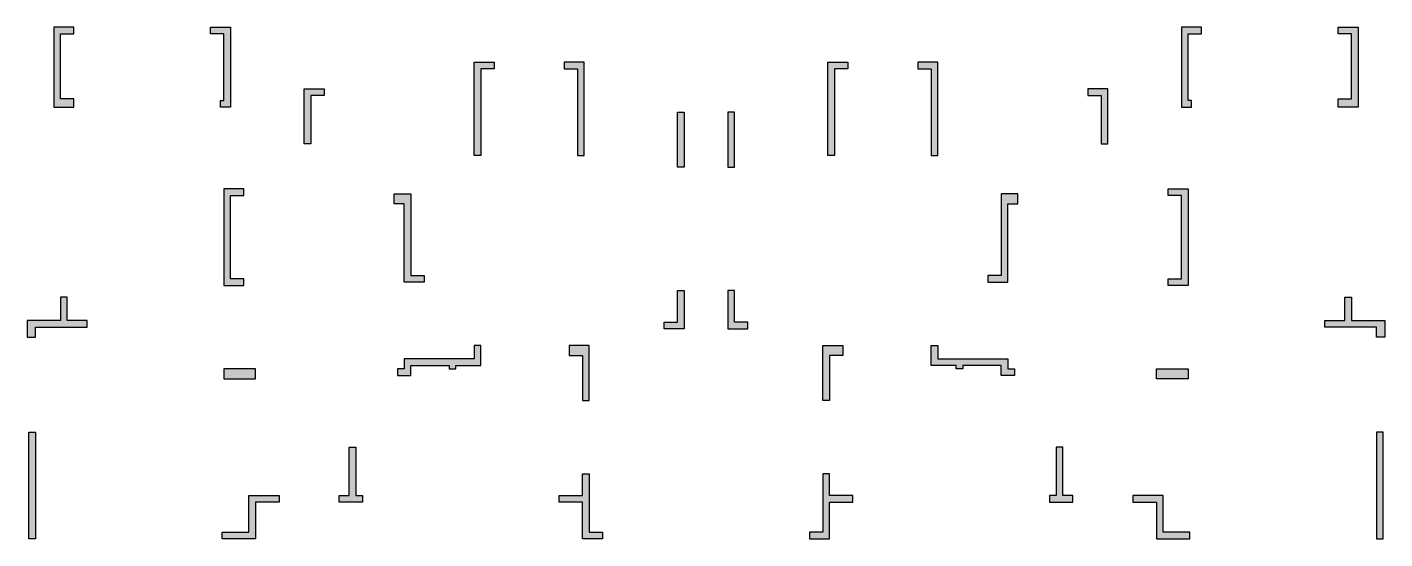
# Model space of a CAD drawing. Header units: millimetres. Extents: x 600 to 41300, y 500 to 15850.
import ezdxf

# ---------------------------------------------------------------- set-up
doc = ezdxf.new("R2010")
doc.units = ezdxf.units.MM
doc.header["$LTSCALE"] = 1000
doc.header["$MEASUREMENT"] = 0
for name, color, linetype in [('S-COLU-HATCH', 30, 'Continuous'), ('S-COLU-LINE1', 6, 'Continuous'), ('S-WALL-LINE1', 12, 'Continuous')]:
    doc.layers.add(name, color=color, linetype=linetype)

# ---------------------------------------------------------------- blocks, each defined once
blk = doc.blocks.new('07_08_11-COLU-BZ', base_point=(937436, -771410))
at = {"layer": 'S-COLU-HATCH'}
h = blk.add_hatch(color=0, dxfattribs=at)
h.dxf.hatch_style = 1
h.paths.add_polyline_path([(938786, -756060), (938186, -756060), (938186, -758460), (938786, -758460), (938786, -758210), (938386, -758210), (938386, -756260), (938786, -756260)])
h = blk.add_hatch(color=0, dxfattribs=at)
h.dxf.hatch_style = 1
h.paths.add_polyline_path([(942886, -756060), (943486, -756060), (943486, -758460), (943186, -758460), (943186, -758260), (943286, -758260), (943286, -756260), (942886, -756260)])
h = blk.add_hatch(color=0, dxfattribs=at)
h.dxf.hatch_style = 1
h.paths.add_polyline_path([(950786, -757110), (951386, -757110), (951386, -757310), (950986, -757310), (950986, -759910), (950786, -759910)])
h = blk.add_hatch(color=0, dxfattribs=at)
h.dxf.hatch_style = 1
h.paths.add_polyline_path([(954086, -757110), (953486, -757110), (953486, -757310), (953886, -757310), (953886, -759910), (954086, -759910)])
h = blk.add_hatch(color=0, dxfattribs=at)
h.dxf.hatch_style = 1
h.paths.add_polyline_path([(945686, -757910), (946286, -757910), (946286, -758110), (945886, -758110), (945886, -759560), (945686, -759560)])
h = blk.add_hatch(color=0, dxfattribs=at)
h.dxf.hatch_style = 1
h.paths.add_polyline_path([(956886, -758610), (957086, -758610), (957086, -760260), (956886, -760260)])
h = blk.add_hatch(color=0, dxfattribs=at)
h.dxf.hatch_style = 1
h.paths.add_polyline_path([(943886, -760910), (943286, -760910), (943286, -763810), (943886, -763810), (943886, -763610), (943486, -763610), (943486, -761110), (943886, -761110)])
h = blk.add_hatch(color=0, dxfattribs=at)
h.dxf.hatch_style = 1
h.paths.add_polyline_path([(948886, -761060), (948886, -763510), (949286, -763510), (949286, -763710), (948686, -763710), (948686, -761360), (948386, -761360), (948386, -761060)])
h = blk.add_hatch(color=0, dxfattribs=at)
h.dxf.hatch_style = 1
h.paths.add_polyline_path([(937386, -765360), (937636, -765360), (937636, -765060), (939186, -765060), (939186, -764860), (938586, -764860), (938586, -764160), (938386, -764160), (938386, -764860), (937611, -764860), (937386, -764860)])
h = blk.add_hatch(color=0, dxfattribs=at)
h.dxf.hatch_style = 1
h.paths.add_polyline_path([(957086, -765110), (956486, -765110), (956486, -764910), (956886, -764910), (956886, -763960), (957086, -763960)])
h = blk.add_hatch(color=0, dxfattribs=at)
h.dxf.hatch_style = 1
h.paths.add_polyline_path([(948486, -766510), (948886, -766510), (948886, -766210), (950036, -766210), (950036, -766310), (950236, -766310), (950236, -766210), (950986, -766210), (950986, -765610), (950786, -765610), (950786, -766010), (948686, -766010), (948686, -766310), (948486, -766310)])
h = blk.add_hatch(color=0, dxfattribs=at)
h.dxf.hatch_style = 1
h.paths.add_polyline_path([(954236, -765610), (953636, -765610), (953636, -765910), (954036, -765910), (954036, -767260), (954236, -767260)])
h = blk.add_hatch(color=0, dxfattribs=at)
h.dxf.hatch_style = 1
h.paths.add_polyline_path([(944236, -766310), (943486, -766310), (943286, -766310), (943286, -766510), (943286, -766610), (944236, -766610), (944236, -766510)])
h = blk.add_hatch(color=0, dxfattribs=at)
h.dxf.hatch_style = 1
h.paths.add_polyline_path([(937436, -768210), (937636, -768210), (937636, -771410), (937436, -771410)])
h = blk.add_hatch(color=0, dxfattribs=at)
h.dxf.hatch_style = 1
h.paths.add_polyline_path([(947036, -768660), (947236, -768660), (947236, -770110), (947436, -770110), (947436, -770310), (946736, -770310), (946736, -770110), (947036, -770110)])
h = blk.add_hatch(color=0, dxfattribs=at)
h.dxf.hatch_style = 1
h.paths.add_polyline_path([(954036, -769460), (954236, -769460), (954236, -771210), (954636, -771210), (954636, -771410), (954036, -771410), (954036, -770310), (953336, -770310), (953336, -770110), (954036, -770110)])
h = blk.add_hatch(color=0, dxfattribs=at)
h.dxf.hatch_style = 1
h.paths.add_polyline_path([(944036, -770110), (944936, -770110), (944936, -770310), (944236, -770310), (944236, -771410), (943236, -771410), (943236, -771210), (944036, -771210)])
at = {"layer": 'S-COLU-LINE1', "linetype": 'ByBlock'}
blk.add_lwpolyline([(944236, -766310), (943486, -766310), (943486, -766310), (943286, -766310), (943286, -766510), (943286, -766510), (943286, -766610), (944236, -766610), (944236, -766510), (944236, -766510)], close=True, dxfattribs=at)
at = {"layer": 'S-WALL-LINE1', "linetype": 'ByBlock'}
for points in [[(938786, -756060), (938186, -756060), (938186, -758460), (938786, -758460), (938786, -758210), (938386, -758210), (938386, -756260), (938786, -756260)], [(942886, -756060), (943486, -756060), (943486, -758460), (943186, -758460), (943186, -758260), (943286, -758260), (943286, -756260), (942886, -756260)], [(950786, -757110), (951386, -757110), (951386, -757310), (950986, -757310), (950986, -759910), (950786, -759910)], [(954086, -757110), (953486, -757110), (953486, -757310), (953886, -757310), (953886, -759910), (954086, -759910)], [(945686, -757910), (946286, -757910), (946286, -758110), (945886, -758110), (945886, -759560), (945686, -759560)], [(956886, -758610), (957086, -758610), (957086, -760260), (956886, -760260)], [(943886, -760910), (943286, -760910), (943286, -763810), (943886, -763810), (943886, -763610), (943486, -763610), (943486, -761110), (943886, -761110)], [(948886, -761060), (948886, -763510), (949286, -763510), (949286, -763710), (948686, -763710), (948686, -761360), (948386, -761360), (948386, -761060), (948886, -761060)], [(937386, -765360), (937636, -765360), (937636, -765060), (939186, -765060), (939186, -764860), (938586, -764860), (938586, -764160), (938386, -764160), (938386, -764860), (937611, -764860), (937611, -764860), (937386, -764860)], [(957086, -765110), (956486, -765110), (956486, -764910), (956886, -764910), (956886, -763960), (957086, -763960)], [(948486, -766510), (948886, -766510), (948886, -766210), (950036, -766210), (950036, -766310), (950236, -766310), (950236, -766210), (950986, -766210), (950986, -765610), (950786, -765610), (950786, -766010), (948686, -766010), (948686, -766310), (948486, -766310)], [(954236, -765610), (953636, -765610), (953636, -765910), (954036, -765910), (954036, -767260), (954236, -767260)], [(937436, -768210), (937636, -768210), (937636, -771410), (937436, -771410)], [(947036, -768660), (947236, -768660), (947236, -770110), (947436, -770110), (947436, -770310), (946736, -770310), (946736, -770110), (947036, -770110)], [(954036, -769460), (954236, -769460), (954236, -771210), (954636, -771210), (954636, -771410), (954036, -771410), (954036, -770310), (953336, -770310), (953336, -770110), (954036, -770110)], [(944036, -770110), (944936, -770110), (944936, -770310), (944236, -770310), (944236, -771410), (943236, -771410), (943236, -771210), (944036, -771210)]]:
    blk.add_lwpolyline(points, close=True, dxfattribs=at)

msp = doc.modelspace()

# ---------------------------------------------------------------- block references
at = {"layer": 'S-WALL-LINE1', "color": 0, "linetype": 'ByBlock'}
msp.add_blockref('07_08_11-COLU-BZ', (650, 500), dxfattribs=at)
at = {"layer": 'S-WALL-LINE1', "color": 0, "linetype": 'ByBlock', "xscale": -1}
msp.add_blockref('07_08_11-COLU-BZ', (41250, 500), dxfattribs=at)

doc.saveas('drawing.dxf')
